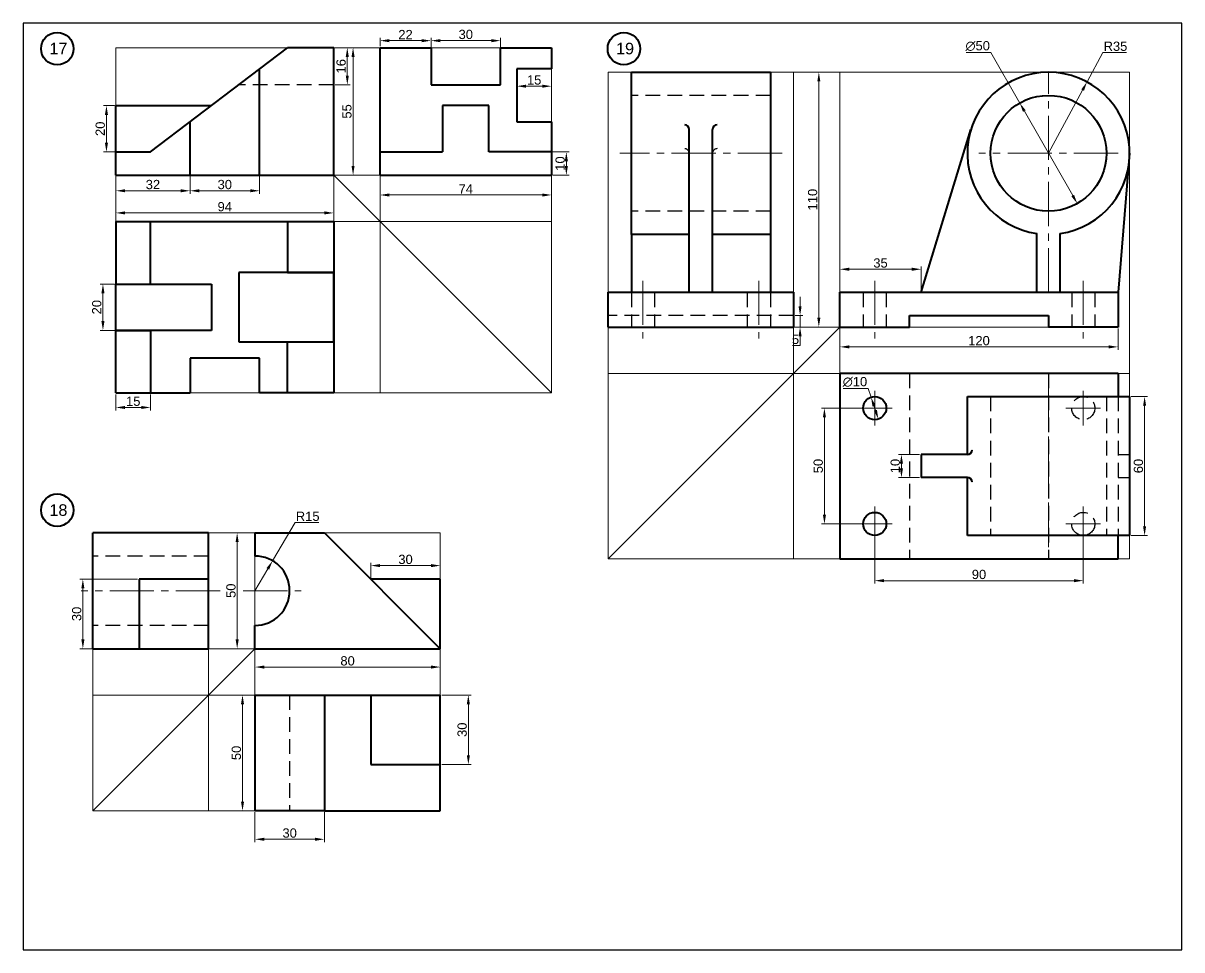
# Model space of a CAD drawing. Header units: millimetres. Extents: x 0 to 2700, y -450 to 400.
# Drawn here: x 2200 to 2700, y 0 to 400 of the extents above; entities that cross this region are included whole.
import ezdxf

# ---------------------------------------------------------------- set-up
doc = ezdxf.new("R2010")
doc.units = ezdxf.units.MM
doc.linetypes.add('CENTER2', pattern=[28.575, 19.05, -3.175, 3.175, -3.175])
doc.linetypes.add('DASHED2', pattern=[9.525, 6.35, -3.175])
for name, color, linetype, lineweight in [('Centre', 1, 'CENTER2', 20), ('Dim and Hatch', 6, 'Continuous', 20), ('Hidden', 3, 'DASHED2', 30), ('Object', 2, 'Continuous', 40), ('Projection', 5, 'Continuous', 5)]:
    doc.layers.add(name, color=color, linetype=linetype, lineweight=lineweight)
doc.styles.get("Standard").update_dxf_attribs({"font": 'arial.ttf'})
doc.dimstyles.new('ISO-25', dxfattribs={"dimtxt": 4, "dimasz": 4, "dimexe": 1.25, "dimexo": 0.625, "dimtad": 1, "dimtoh": 1, "dimdec": 0, "dimtxsty": 'Standard', "dimcen": 2.5, "dimclrd": 256, "dimclre": 256, "dimclrt": 256, "dimadec": 0, "dimazin": 0, "dimtfac": 1, "dimtdec": 0, "dimtmove": 0, "dimatfit": 2, "dimfxl": 1, "dimlwd": -1, "dimlwe": -1, "dimarcsym": 0})

# ---------------------------------------------------------------- blocks, each defined once
blk = doc.blocks.new('*D175')
at = {"layer": 'Defpoints', "color": 0, "transparency": 16777216}
for p in [(2354, 334.4), (2428, 334.4), (2428, 325.83)]:
    blk.add_point(p, dxfattribs=at)
at = {"layer": 'Dim and Hatch', "transparency": 16777216}
for p, q in [((2354, 333.78), (2354, 324.58)), ((2428, 333.78), (2428, 324.58)), ((2358, 325.83), (2424, 325.83))]:
    blk.add_line(p, q, dxfattribs=at)
for points in [[(2358, 326.49), (2358, 325.16), (2354, 325.83)], [(2424, 326.49), (2424, 325.16), (2428, 325.83)]]:
    blk.add_solid(points, dxfattribs=at)
at = {"layer": 'Dim and Hatch', "transparency": 16777216, "insert": (2391, 328.45), "char_height": 4, "attachment_point": 5}
blk.add_mtext('74', dxfattribs=at)
blk = doc.blocks.new('*D176')
at = {"layer": 'Defpoints', "color": 0, "transparency": 16777216}
for p in [(2334, 389.4), (2342.36, 389.4), (2334, 334.4)]:
    blk.add_point(p, dxfattribs=at)
at = {"layer": 'Dim and Hatch', "transparency": 16777216}
for p, q in [((2334.63, 389.4), (2343.61, 389.4)), ((2342.36, 338.4), (2342.36, 385.4)), ((2334.63, 334.4), (2343.61, 334.4))]:
    blk.add_line(p, q, dxfattribs=at)
for points in [[(2341.69, 385.4), (2343.02, 385.4), (2342.36, 389.4)], [(2341.69, 338.4), (2343.02, 338.4), (2342.36, 334.4)]]:
    blk.add_solid(points, dxfattribs=at)
at = {"layer": 'Dim and Hatch', "transparency": 16777216, "insert": (2339.7, 361.9), "char_height": 4, "attachment_point": 5, "rotation": 90}
blk.add_mtext('55', dxfattribs=at)
blk = doc.blocks.new('*D177')
at = {"layer": 'Defpoints', "color": 0, "transparency": 16777216}
for p in [(2334, 318.09), (2240, 314.4), (2334, 314.4)]:
    blk.add_point(p, dxfattribs=at)
at = {"layer": 'Dim and Hatch', "transparency": 16777216}
for p, q in [((2240, 315.03), (2240, 319.34)), ((2244, 318.09), (2330, 318.09)), ((2334, 315.03), (2334, 319.34))]:
    blk.add_line(p, q, dxfattribs=at)
for points in [[(2244, 318.76), (2244, 317.43), (2240, 318.09)], [(2330, 318.76), (2330, 317.43), (2334, 318.09)]]:
    blk.add_solid(points, dxfattribs=at)
at = {"layer": 'Dim and Hatch', "transparency": 16777216, "insert": (2287, 320.76), "char_height": 4, "attachment_point": 5}
blk.add_mtext('94', dxfattribs=at)
blk = doc.blocks.new('*D178')
at = {"layer": 'Defpoints', "color": 0, "transparency": 16777216}
for p in [(2413, 380.25), (2428, 380.25), (2413, 372.79)]:
    blk.add_point(p, dxfattribs=at)
at = {"layer": 'Dim and Hatch', "transparency": 16777216}
for p, q in [((2413, 379.63), (2413, 371.54)), ((2428, 379.63), (2428, 371.54)), ((2424, 372.79), (2417, 372.79))]:
    blk.add_line(p, q, dxfattribs=at)
for points in [[(2417, 373.46), (2417, 372.12), (2413, 372.79)], [(2424, 373.46), (2424, 372.12), (2428, 372.79)]]:
    blk.add_solid(points, dxfattribs=at)
at = {"layer": 'Dim and Hatch', "transparency": 16777216, "insert": (2420.5, 375.46), "char_height": 4, "attachment_point": 5}
blk.add_mtext('15', dxfattribs=at)
blk = doc.blocks.new('*D179')
at = {"layer": 'Defpoints', "color": 0, "transparency": 16777216}
for p in [(2376, 392.45), (2354, 389.4), (2376, 389.4)]:
    blk.add_point(p, dxfattribs=at)
at = {"layer": 'Dim and Hatch', "transparency": 16777216}
for p, q in [((2354, 390.03), (2354, 393.7)), ((2358, 392.45), (2372, 392.45)), ((2376, 390.03), (2376, 393.7))]:
    blk.add_line(p, q, dxfattribs=at)
for points in [[(2358, 393.12), (2358, 391.78), (2354, 392.45)], [(2372, 393.12), (2372, 391.78), (2376, 392.45)]]:
    blk.add_solid(points, dxfattribs=at)
at = {"layer": 'Dim and Hatch', "transparency": 16777216, "insert": (2365, 395.08), "char_height": 4, "attachment_point": 5}
blk.add_mtext('22', dxfattribs=at)
blk = doc.blocks.new('*D180')
at = {"layer": 'Defpoints', "color": 0, "transparency": 16777216}
for p in [(2406, 392.45), (2376, 373.4), (2406, 373.4)]:
    blk.add_point(p, dxfattribs=at)
at = {"layer": 'Dim and Hatch', "transparency": 16777216}
for p, q in [((2376, 374.03), (2376, 393.7)), ((2380, 392.45), (2402, 392.45)), ((2406, 374.03), (2406, 393.7))]:
    blk.add_line(p, q, dxfattribs=at)
for points in [[(2380, 393.12), (2380, 391.78), (2376, 392.45)], [(2402, 393.12), (2402, 391.78), (2406, 392.45)]]:
    blk.add_solid(points, dxfattribs=at)
at = {"layer": 'Dim and Hatch', "transparency": 16777216, "insert": (2391, 395.12), "char_height": 4, "attachment_point": 5}
blk.add_mtext('30', dxfattribs=at)
blk = doc.blocks.new('*D181')
at = {"layer": 'Defpoints', "color": 0, "transparency": 16777216}
for p in [(2240, 287.4), (2234.43, 267.4), (2240, 267.4)]:
    blk.add_point(p, dxfattribs=at)
at = {"layer": 'Dim and Hatch', "transparency": 16777216}
for p, q in [((2239.38, 287.4), (2233.18, 287.4)), ((2234.43, 283.4), (2234.43, 271.4)), ((2239.38, 267.4), (2233.18, 267.4))]:
    blk.add_line(p, q, dxfattribs=at)
for points in [[(2233.76, 283.4), (2235.1, 283.4), (2234.43, 287.4)], [(2233.76, 271.4), (2235.1, 271.4), (2234.43, 267.4)]]:
    blk.add_solid(points, dxfattribs=at)
at = {"layer": 'Dim and Hatch', "transparency": 16777216, "insert": (2231.76, 277.4), "char_height": 4, "attachment_point": 5, "rotation": 90}
blk.add_mtext('20', dxfattribs=at)
blk = doc.blocks.new('*D182')
at = {"layer": 'Defpoints', "color": 0, "transparency": 16777216}
for p in [(2240, 364.4), (2235.94, 344.4), (2240, 344.4)]:
    blk.add_point(p, dxfattribs=at)
at = {"layer": 'Dim and Hatch', "transparency": 16777216}
for p, q in [((2239.38, 364.4), (2234.69, 364.4)), ((2235.94, 360.4), (2235.94, 348.4)), ((2239.38, 344.4), (2234.69, 344.4))]:
    blk.add_line(p, q, dxfattribs=at)
for points in [[(2235.27, 360.4), (2236.6, 360.4), (2235.94, 364.4)], [(2235.27, 348.4), (2236.6, 348.4), (2235.94, 344.4)]]:
    blk.add_solid(points, dxfattribs=at)
at = {"layer": 'Dim and Hatch', "transparency": 16777216, "insert": (2233.27, 354.4), "char_height": 4, "attachment_point": 5, "rotation": 90}
blk.add_mtext('20', dxfattribs=at)
blk = doc.blocks.new('*D183')
at = {"layer": 'Defpoints', "color": 0, "transparency": 16777216}
for p in [(2428, 344.4), (2428, 334.4), (2434.4, 334.4)]:
    blk.add_point(p, dxfattribs=at)
at = {"layer": 'Dim and Hatch', "transparency": 16777216}
for p, q in [((2428.63, 344.4), (2435.65, 344.4)), ((2434.4, 340.4), (2434.4, 338.4)), ((2428.63, 334.4), (2435.65, 334.4))]:
    blk.add_line(p, q, dxfattribs=at)
for points in [[(2433.74, 340.4), (2435.07, 340.4), (2434.4, 344.4)], [(2433.74, 338.4), (2435.07, 338.4), (2434.4, 334.4)]]:
    blk.add_solid(points, dxfattribs=at)
at = {"layer": 'Dim and Hatch', "transparency": 16777216, "insert": (2431.74, 339.4), "char_height": 4, "attachment_point": 5, "rotation": 90}
blk.add_mtext('10', dxfattribs=at)
blk = doc.blocks.new('*D184')
at = {"layer": 'Defpoints', "color": 0, "transparency": 16777216}
for p in [(2240, 240.4), (2255, 240.4), (2255, 234.11)]:
    blk.add_point(p, dxfattribs=at)
at = {"layer": 'Dim and Hatch', "transparency": 16777216}
for p, q in [((2240, 239.78), (2240, 232.86)), ((2255, 239.78), (2255, 232.86)), ((2244, 234.11), (2251, 234.11))]:
    blk.add_line(p, q, dxfattribs=at)
for points in [[(2244, 234.78), (2244, 233.45), (2240, 234.11)], [(2251, 234.78), (2251, 233.45), (2255, 234.11)]]:
    blk.add_solid(points, dxfattribs=at)
at = {"layer": 'Dim and Hatch', "transparency": 16777216, "insert": (2247.5, 236.78), "char_height": 4, "attachment_point": 5}
blk.add_mtext('15', dxfattribs=at)
blk = doc.blocks.new('*D185')
at = {"layer": 'Defpoints', "color": 0, "transparency": 16777216}
for p in [(2334, 389.4), (2334, 373.4), (2339.87, 373.4)]:
    blk.add_point(p, dxfattribs=at)
at = {"layer": 'Dim and Hatch', "transparency": 16777216}
for p, q in [((2334.63, 389.4), (2341.12, 389.4)), ((2339.87, 385.4), (2339.87, 377.4)), ((2334.63, 373.4), (2341.12, 373.4))]:
    blk.add_line(p, q, dxfattribs=at)
for points in [[(2339.2, 385.4), (2340.54, 385.4), (2339.87, 389.4)], [(2339.2, 377.4), (2340.54, 377.4), (2339.87, 373.4)]]:
    blk.add_solid(points, dxfattribs=at)
at = {"layer": 'Dim and Hatch', "transparency": 16777216, "insert": (2337.2, 381.4), "char_height": 4, "attachment_point": 5, "rotation": 90}
blk.add_mtext('16', dxfattribs=at)
blk = doc.blocks.new('*D186')
at = {"layer": 'Defpoints', "color": 0, "transparency": 16777216}
for p in [(2240, 334.4), (2272, 334.4), (2272, 327.65)]:
    blk.add_point(p, dxfattribs=at)
at = {"layer": 'Dim and Hatch', "transparency": 16777216}
for p, q in [((2240, 333.78), (2240, 326.4)), ((2272, 333.78), (2272, 326.4)), ((2244, 327.65), (2268, 327.65))]:
    blk.add_line(p, q, dxfattribs=at)
for points in [[(2244, 328.32), (2244, 326.99), (2240, 327.65)], [(2268, 328.32), (2268, 326.99), (2272, 327.65)]]:
    blk.add_solid(points, dxfattribs=at)
at = {"layer": 'Dim and Hatch', "transparency": 16777216, "insert": (2256, 330.32), "char_height": 4, "attachment_point": 5}
blk.add_mtext('32', dxfattribs=at)
blk = doc.blocks.new('*D187')
at = {"layer": 'Defpoints', "color": 0, "transparency": 16777216}
for p in [(2272, 334.4), (2302, 334.4), (2302, 327.65)]:
    blk.add_point(p, dxfattribs=at)
at = {"layer": 'Dim and Hatch', "transparency": 16777216}
for p, q in [((2272, 333.78), (2272, 326.4)), ((2302, 333.78), (2302, 326.4)), ((2276, 327.65), (2298, 327.65))]:
    blk.add_line(p, q, dxfattribs=at)
for points in [[(2276, 328.32), (2276, 326.99), (2272, 327.65)], [(2298, 328.32), (2298, 326.99), (2302, 327.65)]]:
    blk.add_solid(points, dxfattribs=at)
at = {"layer": 'Dim and Hatch', "transparency": 16777216, "insert": (2287, 330.32), "char_height": 4, "attachment_point": 5}
blk.add_mtext('30', dxfattribs=at)
blk = doc.blocks.new('*D188')
at = {"layer": 'Defpoints', "color": 0, "transparency": 16777216}
for p in [(2300, 130), (2380, 130), (2380, 122.06)]:
    blk.add_point(p, dxfattribs=at)
at = {"layer": 'Dim and Hatch', "transparency": 16777216}
for p, q in [((2300, 129.38), (2300, 120.81)), ((2380, 129.38), (2380, 120.81)), ((2304, 122.06), (2376, 122.06))]:
    blk.add_line(p, q, dxfattribs=at)
for points in [[(2304, 122.72), (2304, 121.39), (2300, 122.06)], [(2376, 122.72), (2376, 121.39), (2380, 122.06)]]:
    blk.add_solid(points, dxfattribs=at)
at = {"layer": 'Dim and Hatch', "transparency": 16777216, "insert": (2340, 124.72), "char_height": 4, "attachment_point": 5}
blk.add_mtext('80', dxfattribs=at)
blk = doc.blocks.new('*D189')
at = {"layer": 'Defpoints', "color": 0, "transparency": 16777216}
for p in [(2280, 180), (2280, 130), (2292.34, 130)]:
    blk.add_point(p, dxfattribs=at)
at = {"layer": 'Dim and Hatch', "transparency": 16777216}
for p, q in [((2280.63, 180), (2293.59, 180)), ((2292.34, 176), (2292.34, 134)), ((2280.63, 130), (2293.59, 130))]:
    blk.add_line(p, q, dxfattribs=at)
for points in [[(2291.68, 176), (2293.01, 176), (2292.34, 180)], [(2291.68, 134), (2293.01, 134), (2292.34, 130)]]:
    blk.add_solid(points, dxfattribs=at)
at = {"layer": 'Dim and Hatch', "transparency": 16777216, "insert": (2289.68, 155), "char_height": 4, "attachment_point": 5, "rotation": 90}
blk.add_mtext('50', dxfattribs=at)
blk = doc.blocks.new('*D190')
at = {"layer": 'Defpoints', "color": 0, "transparency": 16777216}
for p in [(2300, 110), (2294.65, 60), (2300, 60)]:
    blk.add_point(p, dxfattribs=at)
at = {"layer": 'Dim and Hatch', "transparency": 16777216}
for p, q in [((2299.38, 110), (2293.4, 110)), ((2294.65, 106), (2294.65, 64)), ((2299.38, 60), (2293.4, 60))]:
    blk.add_line(p, q, dxfattribs=at)
for points in [[(2293.99, 106), (2295.32, 106), (2294.65, 110)], [(2293.99, 64), (2295.32, 64), (2294.65, 60)]]:
    blk.add_solid(points, dxfattribs=at)
at = {"layer": 'Dim and Hatch', "transparency": 16777216, "insert": (2291.99, 85), "char_height": 4, "attachment_point": 5, "rotation": 90}
blk.add_mtext('50', dxfattribs=at)
blk = doc.blocks.new('*D191')
at = {"layer": 'Defpoints', "color": 0, "transparency": 16777216}
for p in [(2350, 165.86), (2350, 160), (2380, 160)]:
    blk.add_point(p, dxfattribs=at)
at = {"layer": 'Dim and Hatch', "transparency": 16777216}
for p, q in [((2350, 160.62), (2350, 167.11)), ((2376, 165.86), (2354, 165.86)), ((2380, 160.62), (2380, 167.11))]:
    blk.add_line(p, q, dxfattribs=at)
for points in [[(2354, 166.52), (2354, 165.19), (2350, 165.86)], [(2376, 166.52), (2376, 165.19), (2380, 165.86)]]:
    blk.add_solid(points, dxfattribs=at)
at = {"layer": 'Dim and Hatch', "transparency": 16777216, "insert": (2365, 168.52), "char_height": 4, "attachment_point": 5}
blk.add_mtext('30', dxfattribs=at)
blk = doc.blocks.new('*D192')
at = {"layer": 'Defpoints', "color": 0, "transparency": 16777216}
for p in [(2250, 160), (2225.77, 130), (2250, 130)]:
    blk.add_point(p, dxfattribs=at)
at = {"layer": 'Dim and Hatch', "transparency": 16777216}
for p, q in [((2249.38, 160), (2224.52, 160)), ((2225.77, 156), (2225.77, 134)), ((2249.38, 130), (2224.52, 130))]:
    blk.add_line(p, q, dxfattribs=at)
for points in [[(2225.1, 156), (2226.43, 156), (2225.77, 160)], [(2225.1, 134), (2226.43, 134), (2225.77, 130)]]:
    blk.add_solid(points, dxfattribs=at)
at = {"layer": 'Dim and Hatch', "transparency": 16777216, "insert": (2223.1, 145), "char_height": 4, "attachment_point": 5, "rotation": 90}
blk.add_mtext('30', dxfattribs=at)
blk = doc.blocks.new('*D193')
at = {"layer": 'Defpoints', "color": 0, "transparency": 16777216}
for p in [(2300, 60), (2330, 60), (2330, 47.72)]:
    blk.add_point(p, dxfattribs=at)
at = {"layer": 'Dim and Hatch', "transparency": 16777216}
for p, q in [((2300, 59.37), (2300, 46.47)), ((2330, 59.37), (2330, 46.47)), ((2304, 47.72), (2326, 47.72))]:
    blk.add_line(p, q, dxfattribs=at)
for points in [[(2304, 48.38), (2304, 47.05), (2300, 47.72)], [(2326, 48.38), (2326, 47.05), (2330, 47.72)]]:
    blk.add_solid(points, dxfattribs=at)
at = {"layer": 'Dim and Hatch', "transparency": 16777216, "insert": (2315, 50.39), "char_height": 4, "attachment_point": 5}
blk.add_mtext('30', dxfattribs=at)
blk = doc.blocks.new('*D194')
at = {"layer": 'Defpoints', "color": 0, "transparency": 16777216}
for p in [(2307.62, 167.92), (2300, 155)]:
    blk.add_point(p, dxfattribs=at)
at = {"layer": 'Dim and Hatch', "transparency": 16777216}
for p, q in [((2307.62, 167.92), (2317.36, 184.43)), ((2317.36, 184.43), (2327.57, 184.43)), ((2300, 155), (2305.59, 164.48))]:
    blk.add_line(p, q, dxfattribs=at)
blk.add_solid([(2305.01, 164.81), (2306.16, 164.14), (2307.62, 167.92)], dxfattribs=at)
at = {"layer": 'Dim and Hatch', "transparency": 16777216, "insert": (2322.78, 187.1), "char_height": 4, "attachment_point": 5}
blk.add_mtext('R15', dxfattribs=at)
blk = doc.blocks.new('*D195')
at = {"layer": 'Defpoints', "color": 0, "transparency": 16777216}
for p in [(2380, 110), (2380, 80), (2392.11, 80)]:
    blk.add_point(p, dxfattribs=at)
at = {"layer": 'Dim and Hatch', "transparency": 16777216}
for p, q in [((2380.63, 110), (2393.36, 110)), ((2392.11, 106), (2392.11, 84)), ((2380.63, 80), (2393.36, 80))]:
    blk.add_line(p, q, dxfattribs=at)
for points in [[(2391.44, 106), (2392.78, 106), (2392.11, 110)], [(2391.44, 84), (2392.78, 84), (2392.11, 80)]]:
    blk.add_solid(points, dxfattribs=at)
at = {"layer": 'Dim and Hatch', "transparency": 16777216, "insert": (2389.44, 95), "char_height": 4, "attachment_point": 5, "rotation": 90}
blk.add_mtext('30', dxfattribs=at)
blk = doc.blocks.new('*D196')
at = {"layer": 'Defpoints', "color": 0, "transparency": 16777216}
for p in [(2659.08, 374.63), (2642.47, 343.83)]:
    blk.add_point(p, dxfattribs=at)
at = {"layer": 'Dim and Hatch', "transparency": 16777216}
for p, q in [((2659.08, 374.63), (2665.94, 387.34)), ((2665.94, 387.34), (2676.15, 387.34)), ((2642.47, 343.83), (2657.18, 371.11))]:
    blk.add_line(p, q, dxfattribs=at)
blk.add_solid([(2656.6, 371.43), (2657.77, 370.79), (2659.08, 374.63)], dxfattribs=at)
at = {"layer": 'Dim and Hatch', "transparency": 16777216, "insert": (2671.36, 390.01), "char_height": 4, "attachment_point": 5}
blk.add_mtext('R35', dxfattribs=at)
blk = doc.blocks.new('*D197')
at = {"layer": 'Defpoints', "color": 0, "transparency": 16777216}
for p in [(2630.05, 365.53), (2654.88, 322.13)]:
    blk.add_point(p, dxfattribs=at)
at = {"layer": 'Dim and Hatch', "transparency": 16777216}
for p, q in [((2617.57, 387.34), (2606.88, 387.34)), ((2630.05, 365.53), (2617.57, 387.34)), ((2652.9, 325.6), (2632.04, 362.05))]:
    blk.add_line(p, q, dxfattribs=at)
for points in [[(2632.62, 362.39), (2631.46, 361.72), (2630.05, 365.53)], [(2653.48, 325.93), (2652.32, 325.27), (2654.88, 322.13)]]:
    blk.add_solid(points, dxfattribs=at)
at = {"layer": 'Dim and Hatch', "transparency": 16777216, "insert": (2611.91, 390.12), "char_height": 4, "attachment_point": 5}
blk.add_mtext('∅50', dxfattribs=at)
blk = doc.blocks.new('*D198')
at = {"layer": 'Defpoints', "color": 0, "transparency": 16777216}
for p in [(2565.88, 238.57), (2569.05, 229.09)]:
    blk.add_point(p, dxfattribs=at)
at = {"layer": 'Dim and Hatch', "transparency": 16777216}
for p, q in [((2564.61, 242.36), (2553.92, 242.36)), ((2565.88, 238.57), (2564.61, 242.36)), ((2567.79, 232.88), (2567.15, 234.78))]:
    blk.add_line(p, q, dxfattribs=at)
for points in [[(2567.78, 234.99), (2566.52, 234.56), (2565.88, 238.57)], [(2568.42, 233.09), (2567.15, 232.67), (2569.05, 229.09)]]:
    blk.add_solid(points, dxfattribs=at)
at = {"layer": 'Dim and Hatch', "transparency": 16777216, "insert": (2558.95, 245.14), "char_height": 4, "attachment_point": 5}
blk.add_mtext('∅10', dxfattribs=at)
blk = doc.blocks.new('*D199')
at = {"layer": 'Defpoints', "color": 0, "transparency": 16777216}
for p in [(2587.47, 213.83), (2579, 203.83), (2587.47, 203.83)]:
    blk.add_point(p, dxfattribs=at)
at = {"layer": 'Dim and Hatch', "transparency": 16777216}
for p, q in [((2586.84, 213.83), (2577.75, 213.83)), ((2579, 209.83), (2579, 207.83)), ((2586.84, 203.83), (2577.75, 203.83))]:
    blk.add_line(p, q, dxfattribs=at)
for points in [[(2578.34, 209.83), (2579.67, 209.83), (2579, 213.83)], [(2578.34, 207.83), (2579.67, 207.83), (2579, 203.83)]]:
    blk.add_solid(points, dxfattribs=at)
at = {"layer": 'Dim and Hatch', "transparency": 16777216, "insert": (2576.34, 208.83), "char_height": 4, "attachment_point": 5, "rotation": 90}
blk.add_mtext('10', dxfattribs=at)
blk = doc.blocks.new('*D200')
at = {"layer": 'Defpoints', "color": 0, "transparency": 16777216}
for p in [(2587.47, 293.78), (2552.47, 283.83), (2587.47, 283.83)]:
    blk.add_point(p, dxfattribs=at)
at = {"layer": 'Dim and Hatch', "transparency": 16777216}
for p, q in [((2552.47, 284.45), (2552.47, 295.03)), ((2587.47, 284.45), (2587.47, 295.03)), ((2556.47, 293.78), (2583.47, 293.78))]:
    blk.add_line(p, q, dxfattribs=at)
for points in [[(2556.47, 294.45), (2556.47, 293.11), (2552.47, 293.78)], [(2583.47, 294.45), (2583.47, 293.11), (2587.47, 293.78)]]:
    blk.add_solid(points, dxfattribs=at)
at = {"layer": 'Dim and Hatch', "transparency": 16777216, "insert": (2569.97, 296.45), "char_height": 4, "attachment_point": 5}
blk.add_mtext('35', dxfattribs=at)
blk = doc.blocks.new('*D201')
at = {"layer": 'Defpoints', "color": 0, "transparency": 16777216}
for p in [(2552.47, 268.83), (2672.47, 268.83), (2552.47, 260.26)]:
    blk.add_point(p, dxfattribs=at)
at = {"layer": 'Dim and Hatch', "transparency": 16777216}
for p, q in [((2552.47, 268.2), (2552.47, 259.01)), ((2672.47, 268.2), (2672.47, 259.01)), ((2668.47, 260.26), (2556.47, 260.26))]:
    blk.add_line(p, q, dxfattribs=at)
for points in [[(2556.47, 260.93), (2556.47, 259.6), (2552.47, 260.26)], [(2668.47, 260.93), (2668.47, 259.6), (2672.47, 260.26)]]:
    blk.add_solid(points, dxfattribs=at)
at = {"layer": 'Dim and Hatch', "transparency": 16777216, "insert": (2612.47, 262.93), "char_height": 4, "attachment_point": 5}
blk.add_mtext('120', dxfattribs=at)
blk = doc.blocks.new('*D202')
at = {"layer": 'Defpoints', "color": 0, "transparency": 16777216}
for p in [(2522.47, 378.83), (2532.47, 268.83), (2543.36, 268.83)]:
    blk.add_point(p, dxfattribs=at)
at = {"layer": 'Dim and Hatch', "transparency": 16777216}
for p, q in [((2523.09, 378.83), (2544.61, 378.83)), ((2543.36, 374.83), (2543.36, 272.83)), ((2533.09, 268.83), (2544.61, 268.83))]:
    blk.add_line(p, q, dxfattribs=at)
for points in [[(2542.69, 374.83), (2544.02, 374.83), (2543.36, 378.83)], [(2542.69, 272.83), (2544.02, 272.83), (2543.36, 268.83)]]:
    blk.add_solid(points, dxfattribs=at)
at = {"layer": 'Dim and Hatch', "transparency": 16777216, "insert": (2540.69, 323.83), "char_height": 4, "attachment_point": 5, "rotation": 90}
blk.add_mtext('110', dxfattribs=at)
blk = doc.blocks.new('*D203')
at = {"layer": 'Defpoints', "color": 0, "transparency": 16777216}
for p in [(2532.47, 273.83), (2532.47, 268.83), (2535.26, 268.83)]:
    blk.add_point(p, dxfattribs=at)
at = {"layer": 'Dim and Hatch', "transparency": 16777216}
for p, q in [((2535.26, 277.83), (2535.26, 281.83)), ((2533.09, 273.83), (2536.51, 273.83)), ((2535.26, 273.83), (2535.26, 268.83)), ((2533.09, 268.83), (2536.51, 268.83)), ((2535.26, 260.83), (2531.98, 260.83)), ((2535.26, 264.83), (2535.26, 260.83))]:
    blk.add_line(p, q, dxfattribs=at)
for points in [[(2534.59, 277.83), (2535.92, 277.83), (2535.26, 273.83)], [(2534.59, 264.83), (2535.92, 264.83), (2535.26, 268.83)]]:
    blk.add_solid(points, dxfattribs=at)
at = {"layer": 'Dim and Hatch', "transparency": 16777216, "insert": (2533.31, 263.49), "char_height": 4, "attachment_point": 5}
blk.add_mtext('5', dxfattribs=at)
blk = doc.blocks.new('*D204')
at = {"layer": 'Defpoints', "color": 0, "transparency": 16777216}
for p in [(2567.47, 183.83), (2657.47, 183.83), (2657.47, 159.35)]:
    blk.add_point(p, dxfattribs=at)
at = {"layer": 'Dim and Hatch', "transparency": 16777216}
for p, q in [((2567.47, 183.2), (2567.47, 158.1)), ((2657.47, 183.2), (2657.47, 158.1)), ((2571.47, 159.35), (2653.47, 159.35))]:
    blk.add_line(p, q, dxfattribs=at)
for points in [[(2571.47, 160.02), (2571.47, 158.69), (2567.47, 159.35)], [(2653.47, 160.02), (2653.47, 158.69), (2657.47, 159.35)]]:
    blk.add_solid(points, dxfattribs=at)
at = {"layer": 'Dim and Hatch', "transparency": 16777216, "insert": (2612.47, 162.02), "char_height": 4, "attachment_point": 5}
blk.add_mtext('90', dxfattribs=at)
blk = doc.blocks.new('*D205')
at = {"layer": 'Defpoints', "color": 0, "transparency": 16777216}
for p in [(2677.47, 238.83), (2677.47, 178.83), (2683.94, 178.83)]:
    blk.add_point(p, dxfattribs=at)
at = {"layer": 'Dim and Hatch', "transparency": 16777216}
for p, q in [((2678.09, 238.83), (2685.19, 238.83)), ((2683.94, 234.83), (2683.94, 182.83)), ((2678.09, 178.83), (2685.19, 178.83))]:
    blk.add_line(p, q, dxfattribs=at)
for points in [[(2683.27, 234.83), (2684.6, 234.83), (2683.94, 238.83)], [(2683.27, 182.83), (2684.6, 182.83), (2683.94, 178.83)]]:
    blk.add_solid(points, dxfattribs=at)
at = {"layer": 'Dim and Hatch', "transparency": 16777216, "insert": (2681.27, 208.83), "char_height": 4, "attachment_point": 5, "rotation": 90}
blk.add_mtext('60', dxfattribs=at)
blk = doc.blocks.new('*D206')
at = {"layer": 'Defpoints', "color": 0, "transparency": 16777216}
for p in [(2567.47, 233.83), (2545.77, 183.83), (2567.47, 183.83)]:
    blk.add_point(p, dxfattribs=at)
at = {"layer": 'Dim and Hatch', "transparency": 16777216}
for p, q in [((2566.84, 233.83), (2544.52, 233.83)), ((2545.77, 229.83), (2545.77, 187.83)), ((2566.84, 183.83), (2544.52, 183.83))]:
    blk.add_line(p, q, dxfattribs=at)
for points in [[(2545.11, 229.83), (2546.44, 229.83), (2545.77, 233.83)], [(2545.11, 187.83), (2546.44, 187.83), (2545.77, 183.83)]]:
    blk.add_solid(points, dxfattribs=at)
at = {"layer": 'Dim and Hatch', "transparency": 16777216, "insert": (2543.1, 208.83), "char_height": 4, "attachment_point": 5, "rotation": 90}
blk.add_mtext('50', dxfattribs=at)

msp = doc.modelspace()

# ---------------------------------------------------------------- linework, layer by layer
msp.add_lwpolyline([(2200, 0), (2700, 0), (2700, 400), (2200, 400)], close=True)
at = {"layer": 'Centre'}
for p, q in [((2642.47, 283.83), (2642.47, 378.83)), ((2527.47, 343.83), (2457.47, 343.83)), ((2672.47, 343.83), (2612.47, 343.83)), ((2467.47, 288.83), (2467.47, 263.83)), ((2517.47, 288.83), (2517.47, 263.83)), ((2567.47, 288.83), (2567.47, 263.83)), ((2657.47, 288.83), (2657.47, 263.83)), ((2567.47, 241.33), (2567.47, 226.33)), ((2642.47, 243.83), (2642.47, 173.83)), ((2657.47, 241.33), (2657.47, 226.33)), ((2559.97, 233.83), (2574.97, 233.83)), ((2649.97, 233.83), (2664.97, 233.83)), ((2567.47, 191.33), (2567.47, 176.33)), ((2657.47, 191.33), (2657.47, 176.33)), ((2559.97, 183.83), (2574.97, 183.83)), ((2649.97, 183.83), (2664.97, 183.83)), ((2285, 155), (2225, 155)), ((2295, 155), (2320, 155)), ((2300, 115), (2300, 55))]:
    msp.add_line(p, q, dxfattribs=at)
at = {"layer": 'Hidden'}
for p, q in [((2334, 373.4), (2293.02, 373.4)), ((2522.47, 368.83), (2462.47, 368.83)), ((2485.47, 345.83), (2485.47, 345.83)), ((2499.47, 345.83), (2499.47, 345.83)), ((2487.47, 343.83), (2487.47, 283.83)), ((2487.47, 343.83), (2487.47, 343.83)), ((2497.47, 343.83), (2497.47, 283.83)), ((2497.47, 343.83), (2497.47, 343.83)), ((2522.47, 318.83), (2462.47, 318.83)), ((2462.47, 283.83), (2462.47, 268.83)), ((2472.47, 283.83), (2472.47, 268.83)), ((2512.47, 283.83), (2512.47, 268.83)), ((2522.47, 283.83), (2522.47, 268.83)), ((2562.47, 283.83), (2562.47, 268.83)), ((2572.47, 283.83), (2572.47, 268.83)), ((2652.47, 283.83), (2652.47, 268.83)), ((2662.47, 283.83), (2662.47, 268.83)), ((2532.47, 273.83), (2452.47, 273.83)), ((2582.47, 248.83), (2582.47, 168.83)), ((2642.47, 248.83), (2642.47, 168.83)), ((2617.47, 238.83), (2617.47, 178.83)), ((2667.47, 238.83), (2667.47, 178.83)), ((2672.47, 238.83), (2672.47, 178.83)), ((2672.47, 213.83), (2677.47, 213.83)), ((2672.47, 203.83), (2677.47, 203.83)), ((2280, 170), (2230, 170)), ((2280, 140), (2230, 140)), ((2315, 110), (2315, 60))]:
    msp.add_line(p, q, dxfattribs=at)
for centre in [(2657.47, 233.83), (2657.47, 183.83)]:
    msp.add_circle(centre, 5, dxfattribs=at)
for centre, start, end in [((2485.47, 343.83), 0, 90), ((2499.47, 343.83), 90, 180)]:
    msp.add_arc(centre, 2, start, end, dxfattribs=at)
at = {"layer": 'Object'}
for p, q in [((2255, 344.4), (2314, 389.4)), ((2334, 389.4), (2314, 389.4)), ((2334, 334.4), (2334, 389.4)), ((2354, 334.4), (2354, 389.4)), ((2354, 389.4), (2376, 389.4)), ((2376, 389.4), (2376, 373.4)), ((2406, 373.4), (2406, 389.4)), ((2406, 389.4), (2428, 389.4)), ((2428, 389.4), (2428, 380.25)), ((2302, 334.4), (2302, 380.25)), ((2428, 380.25), (2413, 380.25)), ((2413, 380.25), (2413, 357.37)), ((2462.47, 378.83), (2522.47, 378.83)), ((2462.47, 308.83), (2462.47, 378.83)), ((2522.47, 378.83), (2522.47, 308.83)), ((2376, 373.4), (2406, 373.4)), ((2240, 344.4), (2240, 364.4)), ((2240, 364.4), (2281.22, 364.4)), ((2401, 364.4), (2381, 364.4)), ((2381, 364.4), (2381, 344.4)), ((2401, 344.4), (2401, 364.4)), ((2272, 334.4), (2272, 357.37)), ((2413, 357.37), (2428, 357.37)), ((2428, 357.37), (2428, 334.4)), ((2485.47, 356.08), (2485.47, 356.08)), ((2499.47, 356.08), (2499.47, 356.08)), ((2487.47, 283.83), (2487.47, 354.08)), ((2487.47, 354.08), (2487.47, 354.08)), ((2497.47, 283.83), (2497.47, 354.08)), ((2497.47, 354.08), (2497.47, 354.08)), ((2587.47, 283.83), (2609, 354.08)), ((2240, 334.4), (2240, 344.4)), ((2240, 344.4), (2255, 344.4)), ((2354, 344.4), (2381, 344.4)), ((2428, 344.4), (2401, 344.4)), ((2677.47, 343.83), (2672.47, 283.83)), ((2240, 334.4), (2272, 334.4)), ((2272, 334.4), (2302, 334.4)), ((2302, 334.4), (2334, 334.4)), ((2354, 334.4), (2428, 334.4)), ((2240, 314.4), (2334, 314.4)), ((2240, 314.4), (2240, 287.4)), ((2255, 287.4), (2255, 314.4)), ((2314, 314.4), (2314, 292.4)), ((2334, 314.4), (2334, 292.4)), ((2487.47, 308.83), (2462.47, 308.83)), ((2462.47, 308.83), (2462.47, 283.83)), ((2522.47, 308.83), (2497.47, 308.83)), ((2522.47, 308.83), (2522.47, 283.83)), ((2637.47, 283.83), (2637.47, 309.19)), ((2647.47, 283.83), (2647.47, 309.19)), ((2293.02, 292.4), (2293.02, 262.4)), ((2334, 292.4), (2293.02, 292.4)), ((2314, 292.4), (2334, 292.4)), ((2334, 292.4), (2334, 262.4)), ((2334, 262.4), (2334, 292.4)), ((2240, 287.4), (2255, 287.4)), ((2240, 287.4), (2281.22, 287.4)), ((2240, 267.4), (2240, 287.4)), ((2281.22, 287.4), (2281.22, 267.4)), ((2452.47, 268.83), (2452.47, 283.83)), ((2452.47, 283.83), (2532.47, 283.83)), ((2532.47, 283.83), (2532.47, 268.83)), ((2552.47, 268.83), (2552.47, 283.83)), ((2552.47, 283.83), (2672.47, 283.83)), ((2672.47, 283.83), (2672.47, 268.83)), ((2582.47, 268.83), (2582.47, 273.83)), ((2582.47, 273.83), (2642.47, 273.83)), ((2642.47, 273.83), (2642.47, 268.83)), ((2240, 240.4), (2240, 267.4)), ((2240, 267.4), (2255, 267.4)), ((2281.22, 267.4), (2240, 267.4)), ((2255, 267.4), (2255, 240.4)), ((2452.47, 268.83), (2532.47, 268.83)), ((2552.47, 268.83), (2582.47, 268.83)), ((2672.47, 268.83), (2642.47, 268.83)), ((2293.02, 262.4), (2334, 262.4)), ((2314, 240.4), (2314, 262.4)), ((2314, 262.4), (2334, 262.4)), ((2334, 262.4), (2334, 240.4)), ((2302, 255.4), (2272, 255.4)), ((2272, 255.4), (2272, 240.4)), ((2302, 240.4), (2302, 255.4)), ((2672.47, 248.83), (2552.47, 248.83)), ((2552.47, 248.83), (2552.47, 168.83)), ((2672.47, 248.83), (2672.47, 238.83)), ((2240, 240.4), (2255, 240.4)), ((2255, 240.4), (2272, 240.4)), ((2314, 240.4), (2302, 240.4)), ((2334, 240.4), (2314, 240.4)), ((2607.47, 238.83), (2677.47, 238.83)), ((2607.47, 213.83), (2607.47, 238.83)), ((2677.47, 238.83), (2677.47, 178.83)), ((2609.47, 215.83), (2609.47, 215.83)), ((2607.47, 213.83), (2587.47, 213.83)), ((2587.47, 213.83), (2587.47, 203.83)), ((2607.47, 213.83), (2607.47, 213.83)), ((2607.47, 203.83), (2587.47, 203.83)), ((2607.47, 178.83), (2607.47, 203.83)), ((2607.47, 203.83), (2607.47, 203.83)), ((2609.47, 201.83), (2609.47, 201.83)), ((2280, 180), (2230, 180)), ((2230, 130), (2230, 180)), ((2280, 160), (2280, 180)), ((2300, 180), (2330, 180)), ((2300, 180), (2300, 170)), ((2330, 180), (2380, 130)), ((2677.47, 178.83), (2607.47, 178.83)), ((2672.47, 168.83), (2672.47, 178.83)), ((2677.47, 178.83), (2672.47, 178.83)), ((2552.47, 168.83), (2672.47, 168.83)), ((2280, 160), (2250, 160)), ((2250, 160), (2250, 130)), ((2280, 130), (2280, 160)), ((2380, 160), (2350, 160)), ((2380, 130), (2380, 160)), ((2300, 130), (2300, 140)), ((2230, 130), (2280, 130)), ((2300, 130), (2380, 130)), ((2300, 110), (2300, 60)), ((2300, 110), (2330, 110)), ((2330, 110), (2330, 60)), ((2330, 110), (2380, 110)), ((2350, 110), (2350, 80)), ((2380, 60), (2380, 110)), ((2350, 80), (2380, 80)), ((2330, 60), (2300, 60)), ((2330, 60), (2380, 60))]:
    msp.add_line(p, q, dxfattribs=at)
for centre, radius in [((2214.7, 388.98), 7), ((2459.23, 388.98), 7), ((2642.47, 343.83), 25), ((2567.47, 233.83), 5), ((2214.7, 189.77), 7), ((2567.47, 183.83), 5)]:
    msp.add_circle(centre, radius, dxfattribs=at)
for centre, radius, start, end in [((2642.47, 343.83), 35, 278.2132, 261.7868), ((2485.47, 354.08), 2, 0, 90), ((2499.47, 354.08), 2, 90, 180), ((2607.47, 215.83), 2, 270, 0), ((2607.47, 201.83), 2, 0, 90), ((2300, 155), 15, 270, 90)]:
    msp.add_arc(centre, radius, start, end, dxfattribs=at)
at = {"layer": 'Projection'}
for p, q in [((2240, 389.4), (2334, 389.4)), ((2240, 334.4), (2240, 389.4)), ((2334, 389.4), (2334, 334.4)), ((2334, 389.4), (2354, 389.4)), ((2354, 389.4), (2354, 334.4)), ((2354, 389.4), (2428, 389.4)), ((2428, 389.4), (2428, 334.4)), ((2452.47, 268.83), (2452.47, 378.83)), ((2452.47, 378.83), (2532.47, 378.83)), ((2532.47, 268.83), (2532.47, 378.83)), ((2532.47, 378.83), (2552.47, 378.83)), ((2552.47, 378.83), (2677.47, 378.83)), ((2552.47, 268.83), (2552.47, 378.83)), ((2677.47, 378.83), (2677.47, 268.83)), ((2334, 334.4), (2240, 334.4)), ((2240, 314.4), (2240, 334.4)), ((2334, 334.4), (2354, 334.4)), ((2334, 314.4), (2334, 334.4)), ((2334, 334.4), (2428, 240.4)), ((2428, 334.4), (2354, 334.4)), ((2354, 334.4), (2354, 314.4)), ((2428, 334.4), (2428, 314.4)), ((2334, 314.4), (2240, 314.4)), ((2240, 314.4), (2240, 240.4)), ((2334, 240.4), (2334, 314.4)), ((2354, 314.4), (2334, 314.4)), ((2428, 314.4), (2354, 314.4)), ((2354, 240.4), (2354, 314.4)), ((2428, 240.4), (2428, 314.4)), ((2532.47, 268.83), (2452.47, 268.83)), ((2452.47, 168.83), (2452.47, 268.83)), ((2552.47, 268.83), (2452.47, 168.83)), ((2532.47, 268.83), (2552.47, 268.83)), ((2532.47, 248.83), (2532.47, 268.83)), ((2672.47, 268.83), (2552.47, 268.83)), ((2552.47, 268.83), (2552.47, 248.83)), ((2677.47, 268.83), (2677.47, 248.83)), ((2532.47, 248.83), (2452.47, 248.83)), ((2552.47, 248.83), (2532.47, 248.83)), ((2532.47, 248.83), (2532.47, 168.83)), ((2677.47, 248.83), (2552.47, 248.83)), ((2552.47, 248.83), (2552.47, 168.83)), ((2672.47, 248.83), (2672.47, 238.83)), ((2677.47, 168.83), (2677.47, 248.83)), ((2240, 240.4), (2334, 240.4)), ((2354, 240.4), (2334, 240.4)), ((2354, 240.4), (2428, 240.4)), ((2230, 180), (2280, 180)), ((2230, 130), (2230, 180)), ((2280, 180), (2280, 130)), ((2280, 180), (2300, 180)), ((2300, 180), (2300, 130)), ((2300, 180), (2380, 180)), ((2380, 180), (2380, 130)), ((2672.47, 178.83), (2672.47, 168.83)), ((2552.47, 168.83), (2452.47, 168.83)), ((2552.47, 168.83), (2677.47, 168.83)), ((2280, 130), (2230, 130)), ((2230, 130), (2230, 110)), ((2300, 130), (2230, 60)), ((2280, 130), (2300, 130)), ((2280, 110), (2280, 130)), ((2380, 130), (2300, 130)), ((2300, 130), (2300, 110)), ((2380, 130), (2380, 110)), ((2280, 110), (2230, 110)), ((2230, 110), (2230, 60)), ((2280, 110), (2280, 60)), ((2300, 110), (2280, 110)), ((2380, 110), (2300, 110)), ((2300, 110), (2300, 60)), ((2380, 60), (2380, 110)), ((2230, 60), (2280, 60)), ((2300, 60), (2280, 60)), ((2300, 60), (2380, 60))]:
    msp.add_line(p, q, dxfattribs=at)

# ---------------------------------------------------------------- texts
at = {"layer": 'Object', "char_height": 5, "attachment_point": 1}
for s, insert in [('17', (2211.32, 391.54)), ('19', (2455.84, 391.54)), ('18', (2211.32, 192.33))]:
    msp.add_mtext_dynamic_manual_height_columns(s, width=42.3293, gutter_width=25, heights=[0], dxfattribs=dict(at, insert=insert))

# ---------------------------------------------------------------- dimensions: what is measured, and where the dimension line sits
at = {"layer": 'Dim and Hatch'}
for base, p1, p2, picture, middle in [((2376, 392.45), (2354, 389.4), (2376, 389.4), '*D179', (2365, 395.08)), ((2406, 392.45), (2376, 373.4), (2406, 373.4), '*D180', (2391, 395.12)), ((2413, 372.79), (2428, 380.25), (2413, 380.25), '*D178', (2420.5, 375.46)), ((2272, 327.65), (2240, 334.4), (2272, 334.4), '*D186', (2256, 330.32)), ((2302, 327.65), (2272, 334.4), (2302, 334.4), '*D187', (2287, 330.32)), ((2428, 325.83), (2354, 334.4), (2428, 334.4), '*D175', (2391, 328.45)), ((2334, 318.09), (2240, 314.4), (2334, 314.4), '*D177', (2287, 320.76)), ((2587.47, 293.78), (2552.47, 283.83), (2587.47, 283.83), '*D200', (2569.97, 296.45)), ((2552.47, 260.26), (2672.47, 268.83), (2552.47, 268.83), '*D201', (2612.47, 262.93)), ((2255, 234.11), (2240, 240.4), (2255, 240.4), '*D184', (2247.5, 236.78)), ((2657.47, 159.35), (2567.47, 183.83), (2657.47, 183.83), '*D204', (2612.47, 162.02)), ((2350, 165.86), (2380, 160), (2350, 160), '*D191', (2365, 168.52)), ((2380, 122.06), (2300, 130), (2380, 130), '*D188', (2340, 124.72))]:
    dim = msp.add_linear_dim(base=base, p1=p1, p2=p2, dimstyle='ISO-25', dxfattribs=at)
    dim.commit()
    dim.dimension.update_dxf_attribs({"geometry": picture, "text_midpoint": middle})
for p1, p2, picture, middle in [((2654.88, 322.13), (2630.05, 365.53), '*D197', (2611.91, 387.34)), ((2569.05, 229.09), (2565.88, 238.57), '*D198', (2558.95, 242.36))]:
    dim = msp.add_diameter_dim_2p(p1=p1, p2=p2, dimstyle='ISO-25', dxfattribs=at)
    dim.commit()
    dim.dimension.update_dxf_attribs({"geometry": picture, "text_midpoint": middle, "dimtype": 163})
for center, mpoint, picture, middle in [((2642.47, 343.83), (2659.08, 374.63), '*D196', (2671.36, 387.34)), ((2300, 155), (2307.62, 167.92), '*D194', (2322.78, 184.43))]:
    dim = msp.add_radius_dim(center=center, mpoint=mpoint, dimstyle='ISO-25', dxfattribs=at)
    dim.commit()
    dim.dimension.update_dxf_attribs({"geometry": picture, "text_midpoint": middle, "dimtype": 164})
for base, p1, p2, picture, middle in [((2342.36, 389.4), (2334, 334.4), (2334, 389.4), '*D176', (2339.7, 361.9)), ((2339.87, 373.4), (2334, 389.4), (2334, 373.4), '*D185', (2337.2, 381.4)), ((2235.94, 344.4), (2240, 364.4), (2240, 344.4), '*D182', (2233.27, 354.4)), ((2434.4, 334.4), (2428, 344.4), (2428, 334.4), '*D183', (2431.74, 339.4)), ((2234.43, 267.4), (2240, 287.4), (2240, 267.4), '*D181', (2231.76, 277.4)), ((2535.26, 268.83), (2532.47, 273.83), (2532.47, 268.83), '*D203', (2533.31, 263.49)), ((2683.94, 178.83), (2677.47, 238.83), (2677.47, 178.83), '*D205', (2681.27, 208.83)), ((2545.77, 183.83), (2567.47, 233.83), (2567.47, 183.83), '*D206', (2543.1, 208.83)), ((2579, 203.83), (2587.47, 213.83), (2587.47, 203.83), '*D199', (2576.34, 208.83)), ((2225.77, 130), (2250, 160), (2250, 130), '*D192', (2223.1, 145)), ((2294.65, 60), (2300, 110), (2300, 60), '*D190', (2291.99, 85)), ((2392.11, 80), (2380, 110), (2380, 80), '*D195', (2389.44, 95))]:
    dim = msp.add_linear_dim(base=base, p1=p1, p2=p2, angle=90, dimstyle='ISO-25', dxfattribs=at)
    dim.commit()
    dim.dimension.update_dxf_attribs({"geometry": picture, "text_midpoint": middle})
for base, p1, p2, picture, middle in [((2543.36, 268.83), (2522.47, 378.83), (2532.47, 268.83), '*D202', (2543.36, 323.83)), ((2292.34, 130), (2280, 180), (2280, 130), '*D189', (2292.34, 155))]:
    dim = msp.add_linear_dim(base=base, p1=p1, p2=p2, angle=90, dimstyle='ISO-25', dxfattribs=at)
    dim.commit()
    dim.dimension.update_dxf_attribs({"geometry": picture, "text_midpoint": middle, "dimtype": 160})
dim = msp.add_linear_dim(base=(2330, 47.72), p1=(2300, 60), p2=(2330, 60), dimstyle='ISO-25', dxfattribs=at)
dim.commit()
dim.dimension.update_dxf_attribs({"geometry": '*D193', "text_midpoint": (2315, 47.72), "dimtype": 160})

doc.saveas('drawing.dxf')
